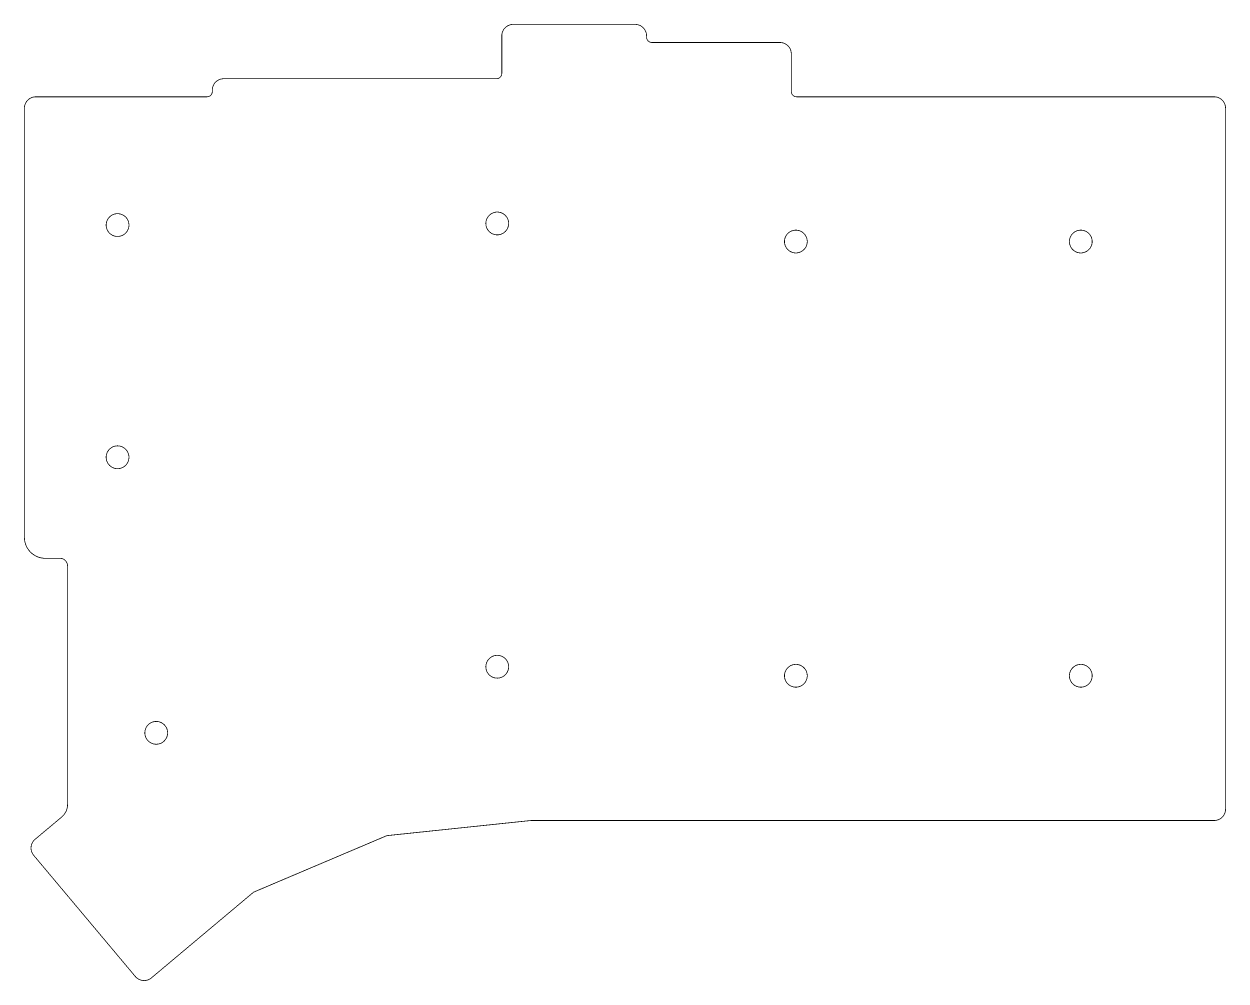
# Model space of a CAD drawing. Header units: millimetres. Extents: x 10 to 169, y 5 to 131.
import ezdxf

# ---------------------------------------------------------------- set-up
doc = ezdxf.new("R2010")
doc.units = ezdxf.units.MM
doc.header["$MEASUREMENT"] = 0
doc.layers.add('Board-Outline-Layer', color=7, linetype='Continuous', true_color=0xff00ff)

msp = doc.modelspace()

# ---------------------------------------------------------------- linework, layer by layer
at = {"layer": 'Board-Outline-Layer', "const_width": 0.1}
for points in [[(74.87, 130.64, 0.414), (73.37, 129.14)], [(92.42, 129.14, 0.414), (90.92, 130.64)], [(92.42, 128.96, 0.414), (93.12, 128.26)], [(111.47, 126.76, 0.414), (109.97, 128.26)], [(36.77, 123.49, 0.414), (35.27, 121.99)], [(72.67, 123.49, 0.414), (73.37, 124.19)], [(35.27, 121.81, -0.414), (34.57, 121.11)], [(111.47, 121.81, 0.414), (112.17, 121.11)], [(12.05, 121.11, 0.414), (10.54, 119.61)], [(168.62, 119.61, 0.414), (167.12, 121.11)], [(71.27, 104.44, 1), (74.27, 104.44), (74.27, 104.44, 1), (71.27, 104.44)], [(21.3, 104.23, 1), (24.3, 104.23), (24.3, 104.23, 1), (21.3, 104.23)], [(110.57, 102.06, 1), (113.57, 102.06), (113.57, 102.06, 1), (110.57, 102.06)], [(21.3, 73.67, 1), (24.3, 73.67), (24.3, 73.67, 1), (21.3, 73.67)], [(13.3, 60.37, -0.414), (10.54, 63.13)], [(15.22, 60.37, -0.414), (16.22, 59.37)], [(71.27, 46.1, 1), (74.27, 46.1), (74.27, 46.1, 1), (71.27, 46.1)], [(110.57, 44.91, 1), (113.57, 44.91), (113.57, 44.91, 1), (110.57, 44.91)], [(26.39, 37.4, 1), (29.39, 37.4), (29.39, 37.4, 1), (26.39, 37.4)], [(16.22, 27.97, -0.199), (15.6, 26.47), (15.46, 26.33)], [(167.12, 25.86, 0.414), (168.62, 27.36)], [(11.95, 23.39, 0.414), (11.77, 21.27)], [(25.14, 5.33, 0.414), (27.26, 5.15)]]:
    msp.add_lwpolyline(points, format="xyb", dxfattribs=at)
for points in [[(90.92, 130.64), (74.87, 130.64)], [(73.37, 129.14), (73.37, 124.19)], [(92.42, 128.96), (92.42, 129.14)], [(109.97, 128.26), (93.12, 128.26)], [(111.47, 121.81), (111.47, 126.76)], [(72.67, 123.49), (36.77, 123.49)], [(35.27, 121.81), (35.27, 121.99)], [(12.01, 121.11), (34.57, 121.11)], [(167.12, 121.11), (112.17, 121.11)], [(10.54, 63.13), (10.54, 119.61)], [(168.62, 119.61), (168.62, 27.36)], [(13.3, 60.37), (15.22, 60.37)], [(16.22, 59.37), (16.22, 27.97)], [(11.95, 23.39), (15.46, 26.33)], [(77.18, 25.86), (58.24, 23.87), (40.7, 16.43), (27.26, 5.15)], [(77.18, 25.86), (167.12, 25.86)], [(25.14, 5.33), (11.77, 21.27)]]:
    msp.add_lwpolyline(points, dxfattribs=at)
for points in [[(148.07, 102.06, 1), (151.07, 102.06, 1)], [(148.07, 44.91, 1), (151.07, 44.91, 1)]]:
    msp.add_lwpolyline(points, format="xyb", close=True, dxfattribs=at)

doc.saveas('drawing.dxf')
